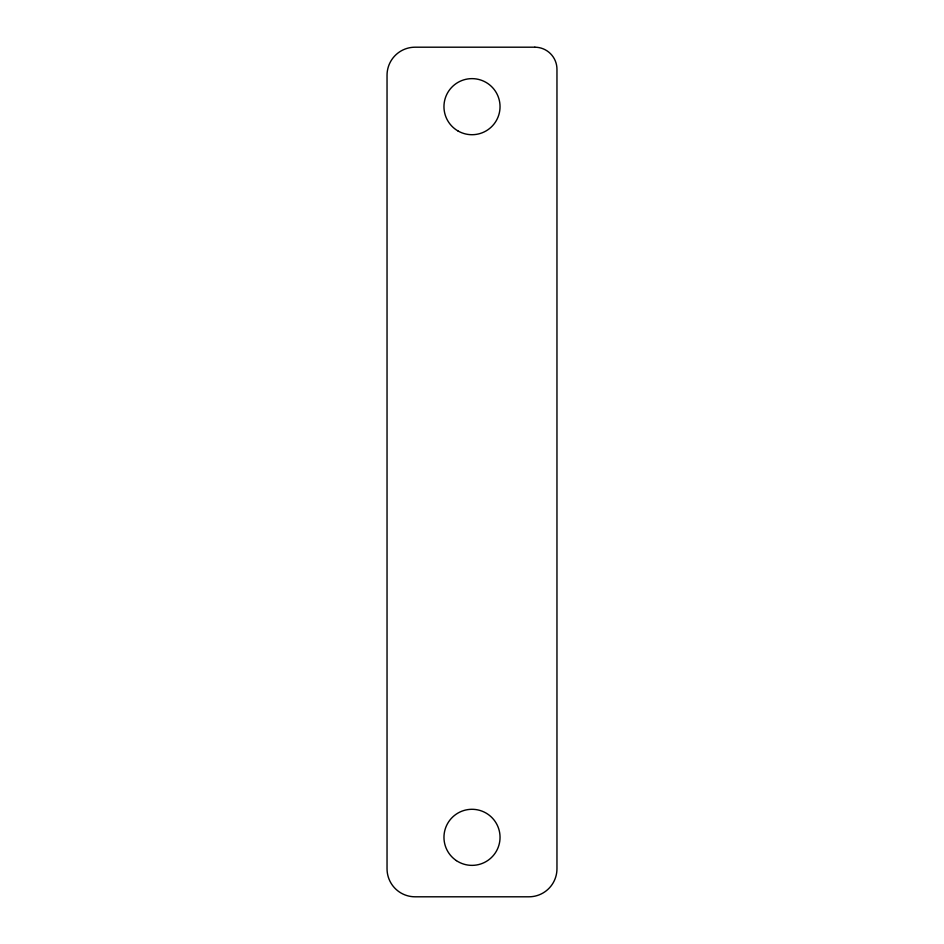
<?xml version="1.0" encoding="UTF-8"?>
<svg xmlns="http://www.w3.org/2000/svg" width="944" height="944" viewBox="0 0 944 944"><rect width="100%" height="100%" fill="white"/><g stroke="black" fill="none" stroke-linecap="round" stroke-linejoin="round"><path stroke-width="1.42" d="M534.87 47.2L415.077 47.2A28.037 28.037 0 0 0 387.04 75.237L387.04 868.763A28.037 28.037 0 0 0 415.077 896.8L528.923 896.8A28.037 28.037 0 0 0 556.96 868.763L556.96 69.29A22.09 22.09 0 0 0 534.87 47.2M456.389 860.621A28.037 28.037 0 0 0 499.978 839.204A28.037 28.037 0 0 0 459.634 812.17A28.037 28.037 0 0 0 456.389 860.621M457.982 130.956A28.037 28.037 0 0 0 500.037 106.672A28.037 28.037 0 0 0 457.982 82.388A28.037 28.037 0 0 0 457.982 130.956"/></g></svg>
